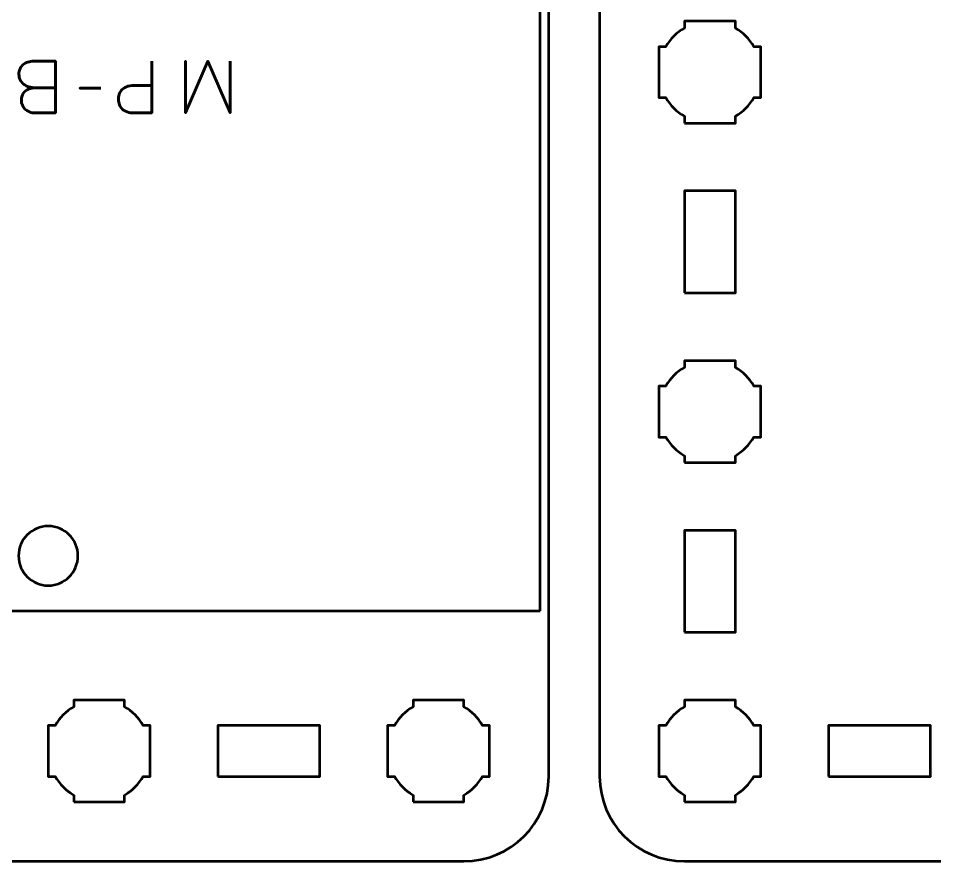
# Model space of a CAD drawing. Header units: centimetres. Extents: x -21 to 0, y -29.7 to 0.
# Drawn here: x -15.58 to -10.18, y -24.96 to -19.98 of the extents above; entities that cross this region are included whole.
import ezdxf

# ---------------------------------------------------------------- set-up
doc = ezdxf.new("R2010")
doc.units = ezdxf.units.CM
doc.header["$MEASUREMENT"] = 0
doc.layers.add('Layer 1', color=7, linetype='Continuous')

msp = doc.modelspace()

# ---------------------------------------------------------------- linework, layer by layer
at = {"layer": 'Layer 1', "color": 1, "lineweight": 53}
msp.add_open_spline([(-21.00003, -29.19995), (-21.00003, -29.19995), (-21.00003, -5.29992), (-21.00003, -5.29992), (-21.00003, -5.29992), (-21.00003, -5.21709), (-20.93286, -5.14992), (-20.85003, -5.14992), (-20.85003, -5.14992), (-20.7672, -5.14992), (-20.70003, -5.08275), (-20.70003, -4.99992), (-20.70003, -4.99992), (-20.70003, -4.91709), (-20.7672, -4.84992), (-20.85003, -4.84992), (-20.85003, -4.84992), (-20.93286, -4.84992), (-21.00003, -4.78275), (-21.00003, -4.69992), (-21.00003, -4.69992), (-21.00003, -4.61709), (-20.93286, -4.54992), (-20.85003, -4.54992), (-20.85003, -4.54992), (-20.7672, -4.54992), (-20.70003, -4.48275), (-20.70003, -4.39992), (-20.70003, -4.39992), (-20.70003, -4.31709), (-20.7672, -4.24992), (-20.85003, -4.24992), (-20.85003, -4.24992), (-20.93286, -4.24992), (-21.00003, -4.18275), (-21.00003, -4.09992), (-21.00003, -4.09992), (-21.00003, -4.01709), (-20.93286, -3.94992), (-20.85003, -3.94992), (-20.85003, -3.94992), (-20.7672, -3.94992), (-20.70003, -3.88275), (-20.70003, -3.79992), (-20.70003, -3.79992), (-20.70003, -3.71709), (-20.7672, -3.64992), (-20.85003, -3.64992), (-20.85003, -3.64992), (-20.93286, -3.64992), (-21.00003, -3.58275), (-21.00003, -3.49992), (-21.00003, -3.49992), (-21.00003, -3.41709), (-20.93286, -3.34992), (-20.85003, -3.34992), (-20.85003, -3.34992), (-20.7672, -3.34992), (-20.70003, -3.28275), (-20.70003, -3.19992), (-20.70003, -3.19992), (-20.70003, -3.11709), (-20.7672, -3.04992), (-20.85003, -3.04992), (-20.85003, -3.04992), (-20.93286, -3.04992), (-21.00003, -2.98275), (-21.00003, -2.89992), (-21.00003, -2.89992), (-21.00003, -2.81709), (-20.93286, -2.74992), (-20.85003, -2.74992), (-20.85003, -2.74992), (-20.7672, -2.74992), (-20.70003, -2.68275), (-20.70003, -2.59992), (-20.70003, -2.59992), (-20.70003, -2.51709), (-20.7672, -2.44992), (-20.85003, -2.44992), (-20.85003, -2.44992), (-20.93286, -2.44992), (-21.00003, -2.38275), (-21.00003, -2.29992), (-21.00003, -2.29992), (-21.00003, -2.21709), (-20.93286, -2.14992), (-20.85003, -2.14992), (-20.85003, -2.14992), (-20.7672, -2.14992), (-20.70003, -2.08275), (-20.70003, -1.99992), (-20.70003, -1.99992), (-20.70003, -1.91709), (-20.7672, -1.84992), (-20.85003, -1.84992), (-20.85003, -1.84992), (-20.93286, -1.84992), (-21.00003, -1.78275), (-21.00003, -1.69992), (-21.00003, -1.69992), (-21.00003, -1.61709), (-20.93286, -1.54992), (-20.85003, -1.54992), (-20.85003, -1.54992), (-20.7672, -1.54992), (-20.70003, -1.48275), (-20.70003, -1.39992), (-20.70003, -1.39992), (-20.70003, -1.31709), (-20.7672, -1.24992), (-20.85003, -1.24992), (-20.85003, -1.24992), (-20.93286, -1.24992), (-21.00003, -1.18275), (-21.00003, -1.09992), (-21.00003, -1.09992), (-21.00003, -1.09992), (-21.00003, -0.49992), (-21.00003, -0.49992), (-21.00003, -0.49992), (-21.00003, -0.22295), (-20.77694, 0.00004), (-20.49994, 0.00004), (-20.49994, 0.00004), (-20.49994, 0.00004), (-0.50008, 0.00004), (-0.50008, 0.00004), (-0.50008, 0.00004), (-0.22294, 0.00004), (0.00002, -0.22295), (0.00002, -0.49992), (0.00002, -0.49992), (0.00002, -0.49992), (0.00002, -29.19995), (0.00002, -29.19995), (0.00002, -29.19995), (0.00002, -29.47695), (-0.22294, -29.70004), (-0.50008, -29.70004), (-0.50008, -29.70004), (-0.50008, -29.70004), (-20.49994, -29.70004), (-20.49994, -29.70004), (-20.49994, -29.70004), (-20.77694, -29.70004), (-21.00003, -29.47695), (-21.00003, -29.19995)], degree=3, knots=[0, 0, 0, 0, 0.027027, 0.027027, 0.027027, 0.027027, 0.0540541, 0.0540541, 0.0540541, 0.0540541, 0.0810811, 0.0810811, 0.0810811, 0.0810811, 0.1081081, 0.1081081, 0.1081081, 0.1081081, 0.1351351, 0.1351351, 0.1351351, 0.1351351, 0.1621622, 0.1621622, 0.1621622, 0.1621622, 0.1891892, 0.1891892, 0.1891892, 0.1891892, 0.2162162, 0.2162162, 0.2162162, 0.2162162, 0.2432432, 0.2432432, 0.2432432, 0.2432432, 0.2702703, 0.2702703, 0.2702703, 0.2702703, 0.2972973, 0.2972973, 0.2972973, 0.2972973, 0.3243243, 0.3243243, 0.3243243, 0.3243243, 0.3513514, 0.3513514, 0.3513514, 0.3513514, 0.3783784, 0.3783784, 0.3783784, 0.3783784, 0.4054054, 0.4054054, 0.4054054, 0.4054054, 0.4324324, 0.4324324, 0.4324324, 0.4324324, 0.4594595, 0.4594595, 0.4594595, 0.4594595, 0.4864865, 0.4864865, 0.4864865, 0.4864865, 0.5135135, 0.5135135, 0.5135135, 0.5135135, 0.5405405, 0.5405405, 0.5405405, 0.5405405, 0.5675676, 0.5675676, 0.5675676, 0.5675676, 0.5945946, 0.5945946, 0.5945946, 0.5945946, 0.6216216, 0.6216216, 0.6216216, 0.6216216, 0.6486486, 0.6486486, 0.6486486, 0.6486486, 0.6756757, 0.6756757, 0.6756757, 0.6756757, 0.7027027, 0.7027027, 0.7027027, 0.7027027, 0.7297297, 0.7297297, 0.7297297, 0.7297297, 0.7567568, 0.7567568, 0.7567568, 0.7567568, 0.7837838, 0.7837838, 0.7837838, 0.7837838, 0.8108108, 0.8108108, 0.8108108, 0.8108108, 0.8378378, 0.8378378, 0.8378378, 0.8378378, 0.8648649, 0.8648649, 0.8648649, 0.8648649, 0.8918919, 0.8918919, 0.8918919, 0.8918919, 0.9189189, 0.9189189, 0.9189189, 0.9189189, 0.9459459, 0.9459459, 0.9459459, 0.9459459, 0.972973, 0.972973, 0.972973, 0.972973, 1, 1, 1, 1], dxfattribs=at)
at = {"layer": 'Layer 1', "color": 3, "lineweight": 53}
for points in [[(-12.95, -24.95001), (-12.95, -24.95001), (-19.25, -24.95001), (-19.25, -24.95001), (-19.25, -24.95001), (-19.52609, -24.95001), (-19.75, -24.7261), (-19.75, -24.45001), (-19.75, -24.45001), (-19.75, -24.45001), (-19.75, -16.15001), (-19.75, -16.15001), (-19.75, -16.15001), (-19.75, -15.87392), (-19.52609, -15.65001), (-19.25, -15.65001), (-19.25, -15.65001), (-19.25, -15.65001), (-12.95, -15.65001), (-12.95, -15.65001), (-12.95, -15.65001), (-12.67391, -15.65001), (-12.45, -15.87392), (-12.45, -16.15001), (-12.45, -16.15001), (-12.45, -16.15001), (-12.45, -24.45001), (-12.45, -24.45001), (-12.45, -24.45001), (-12.45, -24.7261), (-12.67391, -24.95001), (-12.95, -24.95001)], [(-5.35, -24.95001), (-5.35, -24.95001), (-11.65, -24.95001), (-11.65, -24.95001), (-11.65, -24.95001), (-11.92609, -24.95001), (-12.15, -24.7261), (-12.15, -24.45001), (-12.15, -24.45001), (-12.15, -24.45001), (-12.15, -16.15001), (-12.15, -16.15001), (-12.15, -16.15001), (-12.15, -15.87392), (-11.92609, -15.65001), (-11.65, -15.65001), (-11.65, -15.65001), (-11.65, -15.65001), (-5.35, -15.65001), (-5.35, -15.65001), (-5.35, -15.65001), (-5.07391, -15.65001), (-4.85, -15.87392), (-4.85, -16.15001), (-4.85, -16.15001), (-4.85, -16.15001), (-4.85, -24.45001), (-4.85, -24.45001), (-4.85, -24.45001), (-4.85, -24.7261), (-5.07391, -24.95001), (-5.35, -24.95001)]]:
    msp.add_open_spline(points, degree=3, knots=[0, 0, 0, 0, 0.125, 0.125, 0.125, 0.125, 0.25, 0.25, 0.25, 0.25, 0.375, 0.375, 0.375, 0.375, 0.5, 0.5, 0.5, 0.5, 0.625, 0.625, 0.625, 0.625, 0.75, 0.75, 0.75, 0.75, 0.875, 0.875, 0.875, 0.875, 1, 1, 1, 1], dxfattribs=at)
at = {"layer": 'Layer 1', "color": 5, "lineweight": 53}
for points, knots in [([(-12.50001, -23.47503), (-12.50001, -23.47503), (-18.30001, -23.47503), (-18.30001, -23.47503), (-18.30001, -23.47503), (-18.30001, -23.47503), (-18.30001, -17.12503), (-18.30001, -17.12503), (-18.30001, -17.12503), (-18.30001, -17.12503), (-12.50001, -17.12503), (-12.50001, -17.12503), (-12.50001, -17.12503), (-12.50001, -17.12503), (-12.50001, -23.47503), (-12.50001, -23.47503)], [0, 0, 0, 0, 0.25, 0.25, 0.25, 0.25, 0.5, 0.5, 0.5, 0.5, 0.75, 0.75, 0.75, 0.75, 1, 1, 1, 1]), ([(-15.35683, -20.39217), (-15.35683, -20.39217), (-15.47409, -20.39217), (-15.47409, -20.39217), (-15.47409, -20.39217), (-15.48933, -20.39224), (-15.50231, -20.39435), (-15.51325, -20.39852), (-15.51325, -20.39852), (-15.52412, -20.40261), (-15.53293, -20.40818), (-15.53978, -20.41517), (-15.53978, -20.41517), (-15.54662, -20.42215), (-15.55156, -20.43005), (-15.55467, -20.4388), (-15.55467, -20.4388), (-15.5577, -20.44748), (-15.55911, -20.45651), (-15.55876, -20.46582), (-15.55876, -20.46582), (-15.55833, -20.47514), (-15.55636, -20.48417), (-15.55283, -20.49299), (-15.55283, -20.49299), (-15.54937, -20.50181), (-15.54415, -20.50978), (-15.53731, -20.51691), (-15.53731, -20.51691), (-15.53047, -20.52403), (-15.52193, -20.52968), (-15.51156, -20.53384), (-15.51156, -20.53384), (-15.50118, -20.53807), (-15.48898, -20.54026), (-15.47494, -20.54033), (-15.47494, -20.54033), (-15.47494, -20.54033), (-15.35683, -20.54033), (-15.35683, -20.54033), (-15.35683, -20.54033), (-15.35683, -20.54033), (-15.35683, -20.23511), (-15.35683, -20.23511), (-15.35683, -20.23511), (-15.35683, -20.23511), (-15.48679, -20.23511), (-15.48679, -20.23511), (-15.48679, -20.23511), (-15.49893, -20.23511), (-15.51022, -20.23687), (-15.52066, -20.24033), (-15.52066, -20.24033), (-15.5311, -20.24386), (-15.5402, -20.24887), (-15.54803, -20.2555), (-15.54803, -20.2555), (-15.55594, -20.2622), (-15.56207, -20.27025), (-15.56645, -20.27977), (-15.56645, -20.27977), (-15.57082, -20.2893), (-15.57308, -20.30009), (-15.57315, -20.31216), (-15.57315, -20.31216), (-15.57287, -20.32429), (-15.57033, -20.33523), (-15.56546, -20.34503), (-15.56546, -20.34503), (-15.56059, -20.35484), (-15.55382, -20.36324), (-15.54507, -20.37022), (-15.54507, -20.37022), (-15.53632, -20.37728), (-15.52588, -20.38271), (-15.51388, -20.38645), (-15.51388, -20.38645), (-15.50189, -20.39019), (-15.48863, -20.39209), (-15.47409, -20.39217), (-15.47409, -20.39217), (-15.48863, -20.39209), (-15.50189, -20.39019), (-15.51388, -20.38645), (-15.51388, -20.38645), (-15.52588, -20.38271), (-15.53632, -20.37728), (-15.54507, -20.37022), (-15.54507, -20.37022), (-15.55382, -20.36324), (-15.56059, -20.35484), (-15.56546, -20.34503), (-15.56546, -20.34503), (-15.57033, -20.33523), (-15.57287, -20.32429), (-15.57315, -20.31216), (-15.57315, -20.31216), (-15.57308, -20.30009), (-15.57082, -20.2893), (-15.56645, -20.27977), (-15.56645, -20.27977), (-15.56207, -20.27025), (-15.55594, -20.2622), (-15.54803, -20.2555), (-15.54803, -20.2555), (-15.5402, -20.24887), (-15.5311, -20.24386), (-15.52066, -20.24033), (-15.52066, -20.24033), (-15.51022, -20.23687), (-15.49893, -20.23511), (-15.48679, -20.23511), (-15.48679, -20.23511), (-15.48679, -20.23511), (-15.35683, -20.23511), (-15.35683, -20.23511), (-15.35683, -20.23511), (-15.35683, -20.23511), (-15.35683, -20.54033), (-15.35683, -20.54033), (-15.35683, -20.54033), (-15.35683, -20.54033), (-15.47494, -20.54033), (-15.47494, -20.54033), (-15.47494, -20.54033), (-15.48898, -20.54026), (-15.50118, -20.53807), (-15.51156, -20.53384), (-15.51156, -20.53384), (-15.52193, -20.52968), (-15.53047, -20.52403), (-15.53731, -20.51691), (-15.53731, -20.51691), (-15.54415, -20.50978), (-15.54937, -20.50181), (-15.55283, -20.49299), (-15.55283, -20.49299), (-15.55636, -20.48417), (-15.55833, -20.47514), (-15.55876, -20.46582), (-15.55876, -20.46582), (-15.55911, -20.45651), (-15.5577, -20.44748), (-15.55467, -20.4388), (-15.55467, -20.4388), (-15.55156, -20.43005), (-15.54662, -20.42215), (-15.53978, -20.41517), (-15.53978, -20.41517), (-15.53293, -20.40818), (-15.52412, -20.40261), (-15.51325, -20.39852), (-15.51325, -20.39852), (-15.50231, -20.39435), (-15.48933, -20.39224), (-15.47409, -20.39217), (-15.47409, -20.39217), (-15.47409, -20.39217), (-15.35683, -20.39217), (-15.35683, -20.39217)], [0, 0, 0, 0, 0.025, 0.025, 0.025, 0.025, 0.05, 0.05, 0.05, 0.05, 0.075, 0.075, 0.075, 0.075, 0.1, 0.1, 0.1, 0.1, 0.125, 0.125, 0.125, 0.125, 0.15, 0.15, 0.15, 0.15, 0.175, 0.175, 0.175, 0.175, 0.2, 0.2, 0.2, 0.2, 0.225, 0.225, 0.225, 0.225, 0.25, 0.25, 0.25, 0.25, 0.275, 0.275, 0.275, 0.275, 0.3, 0.3, 0.3, 0.3, 0.325, 0.325, 0.325, 0.325, 0.35, 0.35, 0.35, 0.35, 0.375, 0.375, 0.375, 0.375, 0.4, 0.4, 0.4, 0.4, 0.425, 0.425, 0.425, 0.425, 0.45, 0.45, 0.45, 0.45, 0.475, 0.475, 0.475, 0.475, 0.5, 0.5, 0.5, 0.5, 0.525, 0.525, 0.525, 0.525, 0.55, 0.55, 0.55, 0.55, 0.575, 0.575, 0.575, 0.575, 0.6, 0.6, 0.6, 0.6, 0.625, 0.625, 0.625, 0.625, 0.65, 0.65, 0.65, 0.65, 0.675, 0.675, 0.675, 0.675, 0.7, 0.7, 0.7, 0.7, 0.725, 0.725, 0.725, 0.725, 0.75, 0.75, 0.75, 0.75, 0.775, 0.775, 0.775, 0.775, 0.8, 0.8, 0.8, 0.8, 0.825, 0.825, 0.825, 0.825, 0.85, 0.85, 0.85, 0.85, 0.875, 0.875, 0.875, 0.875, 0.9, 0.9, 0.9, 0.9, 0.925, 0.925, 0.925, 0.925, 0.95, 0.95, 0.95, 0.95, 0.975, 0.975, 0.975, 0.975, 1, 1, 1, 1]), ([(-14.79042, -20.23511), (-14.79042, -20.23511), (-14.79042, -20.54033), (-14.79042, -20.54033), (-14.79042, -20.54033), (-14.79042, -20.54033), (-14.88779, -20.54033), (-14.88779, -20.54033), (-14.88779, -20.54033), (-14.90726, -20.54026), (-14.92327, -20.53807), (-14.9359, -20.53384), (-14.9359, -20.53384), (-14.94846, -20.52968), (-14.95834, -20.52389), (-14.96547, -20.51655), (-14.96547, -20.51655), (-14.97259, -20.50929), (-14.97767, -20.50096), (-14.98078, -20.49158), (-14.98078, -20.49158), (-14.98381, -20.48219), (-14.98557, -20.47239), (-14.986, -20.46201), (-14.986, -20.46201), (-14.98649, -20.45164), (-14.98529, -20.44148), (-14.98247, -20.43161), (-14.98247, -20.43161), (-14.97958, -20.42173), (-14.97471, -20.41277), (-14.96772, -20.40472), (-14.96772, -20.40472), (-14.96081, -20.39668), (-14.95143, -20.39026), (-14.93964, -20.38553), (-14.93964, -20.38553), (-14.92786, -20.38074), (-14.91326, -20.37834), (-14.89583, -20.3782), (-14.89583, -20.3782), (-14.89583, -20.3782), (-14.79042, -20.3782), (-14.79042, -20.3782), (-14.79042, -20.3782), (-14.79042, -20.3782), (-14.89583, -20.3782), (-14.89583, -20.3782), (-14.89583, -20.3782), (-14.9129, -20.37834), (-14.92737, -20.38074), (-14.93908, -20.38553), (-14.93908, -20.38553), (-14.95086, -20.39026), (-14.96025, -20.39668), (-14.96723, -20.40472), (-14.96723, -20.40472), (-14.97429, -20.41277), (-14.9793, -20.42173), (-14.98226, -20.43161), (-14.98226, -20.43161), (-14.98522, -20.44148), (-14.98649, -20.45164), (-14.986, -20.46201), (-14.986, -20.46201), (-14.98557, -20.47239), (-14.98381, -20.48219), (-14.98064, -20.49158), (-14.98064, -20.49158), (-14.97753, -20.50096), (-14.97231, -20.50929), (-14.96511, -20.51655), (-14.96511, -20.51655), (-14.95799, -20.52389), (-14.94811, -20.52968), (-14.93548, -20.53384), (-14.93548, -20.53384), (-14.92292, -20.53807), (-14.90705, -20.54026), (-14.88779, -20.54033), (-14.88779, -20.54033), (-14.88779, -20.54033), (-14.79042, -20.54033), (-14.79042, -20.54033), (-14.79042, -20.54033), (-14.79042, -20.54033), (-14.79042, -20.23511), (-14.79042, -20.23511)], [0, 0, 0, 0, 0.0454545, 0.0454545, 0.0454545, 0.0454545, 0.0909091, 0.0909091, 0.0909091, 0.0909091, 0.1363636, 0.1363636, 0.1363636, 0.1363636, 0.1818182, 0.1818182, 0.1818182, 0.1818182, 0.2272727, 0.2272727, 0.2272727, 0.2272727, 0.2727273, 0.2727273, 0.2727273, 0.2727273, 0.3181818, 0.3181818, 0.3181818, 0.3181818, 0.3636364, 0.3636364, 0.3636364, 0.3636364, 0.4090909, 0.4090909, 0.4090909, 0.4090909, 0.4545455, 0.4545455, 0.4545455, 0.4545455, 0.5, 0.5, 0.5, 0.5, 0.5454545, 0.5454545, 0.5454545, 0.5454545, 0.5909091, 0.5909091, 0.5909091, 0.5909091, 0.6363636, 0.6363636, 0.6363636, 0.6363636, 0.6818182, 0.6818182, 0.6818182, 0.6818182, 0.7272727, 0.7272727, 0.7272727, 0.7272727, 0.7727273, 0.7727273, 0.7727273, 0.7727273, 0.8181818, 0.8181818, 0.8181818, 0.8181818, 0.8636364, 0.8636364, 0.8636364, 0.8636364, 0.9090909, 0.9090909, 0.9090909, 0.9090909, 0.9545455, 0.9545455, 0.9545455, 0.9545455, 1, 1, 1, 1]), ([(-14.32772, -20.23511), (-14.32772, -20.23511), (-14.32772, -20.54033), (-14.32772, -20.54033), (-14.32772, -20.54033), (-14.32772, -20.54033), (-14.45895, -20.23511), (-14.45895, -20.23511), (-14.45895, -20.23511), (-14.45895, -20.23511), (-14.59061, -20.54033), (-14.59061, -20.54033), (-14.59061, -20.54033), (-14.59061, -20.54033), (-14.59061, -20.23511), (-14.59061, -20.23511), (-14.59061, -20.23511), (-14.59061, -20.23511), (-14.59061, -20.54033), (-14.59061, -20.54033), (-14.59061, -20.54033), (-14.59061, -20.54033), (-14.45895, -20.23511), (-14.45895, -20.23511), (-14.45895, -20.23511), (-14.45895, -20.23511), (-14.32772, -20.54033), (-14.32772, -20.54033), (-14.32772, -20.54033), (-14.32772, -20.54033), (-14.32772, -20.23511), (-14.32772, -20.23511)], [0, 0, 0, 0, 0.125, 0.125, 0.125, 0.125, 0.25, 0.25, 0.25, 0.25, 0.375, 0.375, 0.375, 0.375, 0.5, 0.5, 0.5, 0.5, 0.625, 0.625, 0.625, 0.625, 0.75, 0.75, 0.75, 0.75, 0.875, 0.875, 0.875, 0.875, 1, 1, 1, 1]), ([(-15.09098, -20.39471), (-15.09098, -20.39471), (-15.21417, -20.39471), (-15.21417, -20.39471), (-15.21417, -20.39471), (-15.21417, -20.39471), (-15.09098, -20.39471), (-15.09098, -20.39471)], [0, 0, 0, 0, 0.5, 0.5, 0.5, 0.5, 1, 1, 1, 1]), ([(-15.57501, -23.15001), (-15.57501, -23.05338), (-15.49664, -22.97501), (-15.40001, -22.97501), (-15.40001, -22.97501), (-15.30338, -22.97501), (-15.22501, -23.05338), (-15.22501, -23.15001), (-15.22501, -23.15001), (-15.22501, -23.24664), (-15.30338, -23.32501), (-15.40001, -23.32501), (-15.40001, -23.32501), (-15.49664, -23.32501), (-15.57501, -23.24664), (-15.57501, -23.15001)], [0, 0, 0, 0, 0.25, 0.25, 0.25, 0.25, 0.5, 0.5, 0.5, 0.5, 0.75, 0.75, 0.75, 0.75, 1, 1, 1, 1])]:
    msp.add_open_spline(points, degree=3, knots=knots, dxfattribs=at)
at = {"layer": 'Layer 1', "lineweight": 53}
for points, knots in [([(-11.65, -20.60001), (-11.65, -20.60001), (-11.65, -20.55986), (-11.65, -20.55986), (-11.65, -20.55986), (-11.69553, -20.53351), (-11.7335, -20.49554), (-11.75985, -20.45001), (-11.75985, -20.45001), (-11.75985, -20.45001), (-11.8, -20.45001), (-11.8, -20.45001), (-11.8, -20.45001), (-11.8, -20.45001), (-11.8, -20.30001), (-11.8, -20.30001), (-11.8, -20.30001), (-11.8, -20.30001), (-11.8, -20.15001), (-11.8, -20.15001), (-11.8, -20.15001), (-11.8, -20.15001), (-11.75985, -20.15001), (-11.75985, -20.15001), (-11.75985, -20.15001), (-11.7335, -20.10448), (-11.69553, -20.06651), (-11.65, -20.04016), (-11.65, -20.04016), (-11.65, -20.04016), (-11.65, -20.00001), (-11.65, -20.00001), (-11.65, -20.00001), (-11.65, -20.00001), (-11.5, -20.00001), (-11.5, -20.00001), (-11.5, -20.00001), (-11.5, -20.00001), (-11.35, -20.00001), (-11.35, -20.00001), (-11.35, -20.00001), (-11.35, -20.00001), (-11.35, -20.04016), (-11.35, -20.04016), (-11.35, -20.04016), (-11.30447, -20.06651), (-11.2665, -20.10448), (-11.24015, -20.15001), (-11.24015, -20.15001), (-11.24015, -20.15001), (-11.2, -20.15001), (-11.2, -20.15001), (-11.2, -20.15001), (-11.2, -20.15001), (-11.2, -20.30001), (-11.2, -20.30001), (-11.2, -20.30001), (-11.2, -20.30001), (-11.2, -20.45001), (-11.2, -20.45001), (-11.2, -20.45001), (-11.2, -20.45001), (-11.24015, -20.45001), (-11.24015, -20.45001), (-11.24015, -20.45001), (-11.2665, -20.49554), (-11.30447, -20.53351), (-11.35, -20.55986), (-11.35, -20.55986), (-11.35, -20.55986), (-11.35, -20.60001), (-11.35, -20.60001), (-11.35, -20.60001), (-11.35, -20.60001), (-11.5, -20.60001), (-11.5, -20.60001), (-11.5, -20.60001), (-11.5, -20.60001), (-11.65, -20.60001), (-11.65, -20.60001)], [0, 0, 0, 0, 0.05, 0.05, 0.05, 0.05, 0.1, 0.1, 0.1, 0.1, 0.15, 0.15, 0.15, 0.15, 0.2, 0.2, 0.2, 0.2, 0.25, 0.25, 0.25, 0.25, 0.3, 0.3, 0.3, 0.3, 0.35, 0.35, 0.35, 0.35, 0.4, 0.4, 0.4, 0.4, 0.45, 0.45, 0.45, 0.45, 0.5, 0.5, 0.5, 0.5, 0.55, 0.55, 0.55, 0.55, 0.6, 0.6, 0.6, 0.6, 0.65, 0.65, 0.65, 0.65, 0.7, 0.7, 0.7, 0.7, 0.75, 0.75, 0.75, 0.75, 0.8, 0.8, 0.8, 0.8, 0.85, 0.85, 0.85, 0.85, 0.9, 0.9, 0.9, 0.9, 0.95, 0.95, 0.95, 0.95, 1, 1, 1, 1]), ([(-11.65, -21.60001), (-11.65, -21.60001), (-11.65, -21.00001), (-11.65, -21.00001), (-11.65, -21.00001), (-11.65, -21.00001), (-11.35, -21.00001), (-11.35, -21.00001), (-11.35, -21.00001), (-11.35, -21.00001), (-11.35, -21.60001), (-11.35, -21.60001), (-11.35, -21.60001), (-11.35, -21.60001), (-11.65, -21.60001), (-11.65, -21.60001)], [0, 0, 0, 0, 0.25, 0.25, 0.25, 0.25, 0.5, 0.5, 0.5, 0.5, 0.75, 0.75, 0.75, 0.75, 1, 1, 1, 1]), ([(-11.65, -22.60001), (-11.65, -22.60001), (-11.65, -22.55986), (-11.65, -22.55986), (-11.65, -22.55986), (-11.69553, -22.53351), (-11.7335, -22.49554), (-11.75985, -22.45001), (-11.75985, -22.45001), (-11.75985, -22.45001), (-11.8, -22.45001), (-11.8, -22.45001), (-11.8, -22.45001), (-11.8, -22.45001), (-11.8, -22.30001), (-11.8, -22.30001), (-11.8, -22.30001), (-11.8, -22.30001), (-11.8, -22.15001), (-11.8, -22.15001), (-11.8, -22.15001), (-11.8, -22.15001), (-11.75985, -22.15001), (-11.75985, -22.15001), (-11.75985, -22.15001), (-11.7335, -22.10448), (-11.69553, -22.06651), (-11.65, -22.04016), (-11.65, -22.04016), (-11.65, -22.04016), (-11.65, -22.00001), (-11.65, -22.00001), (-11.65, -22.00001), (-11.65, -22.00001), (-11.5, -22.00001), (-11.5, -22.00001), (-11.5, -22.00001), (-11.5, -22.00001), (-11.35, -22.00001), (-11.35, -22.00001), (-11.35, -22.00001), (-11.35, -22.00001), (-11.35, -22.04016), (-11.35, -22.04016), (-11.35, -22.04016), (-11.30447, -22.06651), (-11.2665, -22.10448), (-11.24015, -22.15001), (-11.24015, -22.15001), (-11.24015, -22.15001), (-11.2, -22.15001), (-11.2, -22.15001), (-11.2, -22.15001), (-11.2, -22.15001), (-11.2, -22.30001), (-11.2, -22.30001), (-11.2, -22.30001), (-11.2, -22.30001), (-11.2, -22.45001), (-11.2, -22.45001), (-11.2, -22.45001), (-11.2, -22.45001), (-11.24015, -22.45001), (-11.24015, -22.45001), (-11.24015, -22.45001), (-11.2665, -22.49554), (-11.30447, -22.53351), (-11.35, -22.55986), (-11.35, -22.55986), (-11.35, -22.55986), (-11.35, -22.60001), (-11.35, -22.60001), (-11.35, -22.60001), (-11.35, -22.60001), (-11.5, -22.60001), (-11.5, -22.60001), (-11.5, -22.60001), (-11.5, -22.60001), (-11.65, -22.60001), (-11.65, -22.60001)], [0, 0, 0, 0, 0.05, 0.05, 0.05, 0.05, 0.1, 0.1, 0.1, 0.1, 0.15, 0.15, 0.15, 0.15, 0.2, 0.2, 0.2, 0.2, 0.25, 0.25, 0.25, 0.25, 0.3, 0.3, 0.3, 0.3, 0.35, 0.35, 0.35, 0.35, 0.4, 0.4, 0.4, 0.4, 0.45, 0.45, 0.45, 0.45, 0.5, 0.5, 0.5, 0.5, 0.55, 0.55, 0.55, 0.55, 0.6, 0.6, 0.6, 0.6, 0.65, 0.65, 0.65, 0.65, 0.7, 0.7, 0.7, 0.7, 0.75, 0.75, 0.75, 0.75, 0.8, 0.8, 0.8, 0.8, 0.85, 0.85, 0.85, 0.85, 0.9, 0.9, 0.9, 0.9, 0.95, 0.95, 0.95, 0.95, 1, 1, 1, 1]), ([(-15.57501, -23.15001), (-15.57501, -23.05338), (-15.49664, -22.97501), (-15.40001, -22.97501), (-15.40001, -22.97501), (-15.30338, -22.97501), (-15.22501, -23.05338), (-15.22501, -23.15001), (-15.22501, -23.15001), (-15.22501, -23.24664), (-15.30338, -23.32501), (-15.40001, -23.32501), (-15.40001, -23.32501), (-15.49664, -23.32501), (-15.57501, -23.24664), (-15.57501, -23.15001)], [0, 0, 0, 0, 0.25, 0.25, 0.25, 0.25, 0.5, 0.5, 0.5, 0.5, 0.75, 0.75, 0.75, 0.75, 1, 1, 1, 1]), ([(-11.65, -23.60001), (-11.65, -23.60001), (-11.65, -23.00001), (-11.65, -23.00001), (-11.65, -23.00001), (-11.65, -23.00001), (-11.35, -23.00001), (-11.35, -23.00001), (-11.35, -23.00001), (-11.35, -23.00001), (-11.35, -23.60001), (-11.35, -23.60001), (-11.35, -23.60001), (-11.35, -23.60001), (-11.65, -23.60001), (-11.65, -23.60001)], [0, 0, 0, 0, 0.25, 0.25, 0.25, 0.25, 0.5, 0.5, 0.5, 0.5, 0.75, 0.75, 0.75, 0.75, 1, 1, 1, 1]), ([(-15.25, -24.60001), (-15.25, -24.60001), (-15.25, -24.55986), (-15.25, -24.55986), (-15.25, -24.55986), (-15.29553, -24.53351), (-15.3335, -24.49554), (-15.35985, -24.45001), (-15.35985, -24.45001), (-15.35985, -24.45001), (-15.4, -24.45001), (-15.4, -24.45001), (-15.4, -24.45001), (-15.4, -24.45001), (-15.4, -24.30001), (-15.4, -24.30001), (-15.4, -24.30001), (-15.4, -24.30001), (-15.4, -24.15001), (-15.4, -24.15001), (-15.4, -24.15001), (-15.4, -24.15001), (-15.35985, -24.15001), (-15.35985, -24.15001), (-15.35985, -24.15001), (-15.3335, -24.10448), (-15.29553, -24.06651), (-15.25, -24.04016), (-15.25, -24.04016), (-15.25, -24.04016), (-15.25, -24.00001), (-15.25, -24.00001), (-15.25, -24.00001), (-15.25, -24.00001), (-15.1, -24.00001), (-15.1, -24.00001), (-15.1, -24.00001), (-15.1, -24.00001), (-14.95, -24.00001), (-14.95, -24.00001), (-14.95, -24.00001), (-14.95, -24.00001), (-14.95, -24.04016), (-14.95, -24.04016), (-14.95, -24.04016), (-14.90447, -24.06651), (-14.8665, -24.10448), (-14.84015, -24.15001), (-14.84015, -24.15001), (-14.84015, -24.15001), (-14.8, -24.15001), (-14.8, -24.15001), (-14.8, -24.15001), (-14.8, -24.15001), (-14.8, -24.30001), (-14.8, -24.30001), (-14.8, -24.30001), (-14.8, -24.30001), (-14.8, -24.45001), (-14.8, -24.45001), (-14.8, -24.45001), (-14.8, -24.45001), (-14.84015, -24.45001), (-14.84015, -24.45001), (-14.84015, -24.45001), (-14.8665, -24.49554), (-14.90447, -24.53351), (-14.95, -24.55986), (-14.95, -24.55986), (-14.95, -24.55986), (-14.95, -24.60001), (-14.95, -24.60001), (-14.95, -24.60001), (-14.95, -24.60001), (-15.1, -24.60001), (-15.1, -24.60001), (-15.1, -24.60001), (-15.1, -24.60001), (-15.25, -24.60001), (-15.25, -24.60001)], [0, 0, 0, 0, 0.05, 0.05, 0.05, 0.05, 0.1, 0.1, 0.1, 0.1, 0.15, 0.15, 0.15, 0.15, 0.2, 0.2, 0.2, 0.2, 0.25, 0.25, 0.25, 0.25, 0.3, 0.3, 0.3, 0.3, 0.35, 0.35, 0.35, 0.35, 0.4, 0.4, 0.4, 0.4, 0.45, 0.45, 0.45, 0.45, 0.5, 0.5, 0.5, 0.5, 0.55, 0.55, 0.55, 0.55, 0.6, 0.6, 0.6, 0.6, 0.65, 0.65, 0.65, 0.65, 0.7, 0.7, 0.7, 0.7, 0.75, 0.75, 0.75, 0.75, 0.8, 0.8, 0.8, 0.8, 0.85, 0.85, 0.85, 0.85, 0.9, 0.9, 0.9, 0.9, 0.95, 0.95, 0.95, 0.95, 1, 1, 1, 1]), ([(-13.25, -24.60001), (-13.25, -24.60001), (-13.25, -24.55986), (-13.25, -24.55986), (-13.25, -24.55986), (-13.29553, -24.53351), (-13.3335, -24.49554), (-13.35985, -24.45001), (-13.35985, -24.45001), (-13.35985, -24.45001), (-13.4, -24.45001), (-13.4, -24.45001), (-13.4, -24.45001), (-13.4, -24.45001), (-13.4, -24.30001), (-13.4, -24.30001), (-13.4, -24.30001), (-13.4, -24.30001), (-13.4, -24.15001), (-13.4, -24.15001), (-13.4, -24.15001), (-13.4, -24.15001), (-13.35985, -24.15001), (-13.35985, -24.15001), (-13.35985, -24.15001), (-13.3335, -24.10448), (-13.29553, -24.06651), (-13.25, -24.04016), (-13.25, -24.04016), (-13.25, -24.04016), (-13.25, -24.00001), (-13.25, -24.00001), (-13.25, -24.00001), (-13.25, -24.00001), (-13.1, -24.00001), (-13.1, -24.00001), (-13.1, -24.00001), (-13.1, -24.00001), (-12.95, -24.00001), (-12.95, -24.00001), (-12.95, -24.00001), (-12.95, -24.00001), (-12.95, -24.04016), (-12.95, -24.04016), (-12.95, -24.04016), (-12.90447, -24.06651), (-12.8665, -24.10448), (-12.84015, -24.15001), (-12.84015, -24.15001), (-12.84015, -24.15001), (-12.8, -24.15001), (-12.8, -24.15001), (-12.8, -24.15001), (-12.8, -24.15001), (-12.8, -24.30001), (-12.8, -24.30001), (-12.8, -24.30001), (-12.8, -24.30001), (-12.8, -24.45001), (-12.8, -24.45001), (-12.8, -24.45001), (-12.8, -24.45001), (-12.84015, -24.45001), (-12.84015, -24.45001), (-12.84015, -24.45001), (-12.8665, -24.49554), (-12.90447, -24.53351), (-12.95, -24.55986), (-12.95, -24.55986), (-12.95, -24.55986), (-12.95, -24.60001), (-12.95, -24.60001), (-12.95, -24.60001), (-12.95, -24.60001), (-13.1, -24.60001), (-13.1, -24.60001), (-13.1, -24.60001), (-13.1, -24.60001), (-13.25, -24.60001), (-13.25, -24.60001)], [0, 0, 0, 0, 0.05, 0.05, 0.05, 0.05, 0.1, 0.1, 0.1, 0.1, 0.15, 0.15, 0.15, 0.15, 0.2, 0.2, 0.2, 0.2, 0.25, 0.25, 0.25, 0.25, 0.3, 0.3, 0.3, 0.3, 0.35, 0.35, 0.35, 0.35, 0.4, 0.4, 0.4, 0.4, 0.45, 0.45, 0.45, 0.45, 0.5, 0.5, 0.5, 0.5, 0.55, 0.55, 0.55, 0.55, 0.6, 0.6, 0.6, 0.6, 0.65, 0.65, 0.65, 0.65, 0.7, 0.7, 0.7, 0.7, 0.75, 0.75, 0.75, 0.75, 0.8, 0.8, 0.8, 0.8, 0.85, 0.85, 0.85, 0.85, 0.9, 0.9, 0.9, 0.9, 0.95, 0.95, 0.95, 0.95, 1, 1, 1, 1]), ([(-11.65, -24.60001), (-11.65, -24.60001), (-11.65, -24.55986), (-11.65, -24.55986), (-11.65, -24.55986), (-11.69553, -24.53351), (-11.7335, -24.49554), (-11.75985, -24.45001), (-11.75985, -24.45001), (-11.75985, -24.45001), (-11.8, -24.45001), (-11.8, -24.45001), (-11.8, -24.45001), (-11.8, -24.45001), (-11.8, -24.30001), (-11.8, -24.30001), (-11.8, -24.30001), (-11.8, -24.30001), (-11.8, -24.15001), (-11.8, -24.15001), (-11.8, -24.15001), (-11.8, -24.15001), (-11.75985, -24.15001), (-11.75985, -24.15001), (-11.75985, -24.15001), (-11.7335, -24.10448), (-11.69553, -24.06651), (-11.65, -24.04016), (-11.65, -24.04016), (-11.65, -24.04016), (-11.65, -24.00001), (-11.65, -24.00001), (-11.65, -24.00001), (-11.65, -24.00001), (-11.5, -24.00001), (-11.5, -24.00001), (-11.5, -24.00001), (-11.5, -24.00001), (-11.35, -24.00001), (-11.35, -24.00001), (-11.35, -24.00001), (-11.35, -24.00001), (-11.35, -24.04016), (-11.35, -24.04016), (-11.35, -24.04016), (-11.30447, -24.06651), (-11.2665, -24.10448), (-11.24015, -24.15001), (-11.24015, -24.15001), (-11.24015, -24.15001), (-11.2, -24.15001), (-11.2, -24.15001), (-11.2, -24.15001), (-11.2, -24.15001), (-11.2, -24.30001), (-11.2, -24.30001), (-11.2, -24.30001), (-11.2, -24.30001), (-11.2, -24.45001), (-11.2, -24.45001), (-11.2, -24.45001), (-11.2, -24.45001), (-11.24015, -24.45001), (-11.24015, -24.45001), (-11.24015, -24.45001), (-11.2665, -24.49554), (-11.30447, -24.53351), (-11.35, -24.55986), (-11.35, -24.55986), (-11.35, -24.55986), (-11.35, -24.60001), (-11.35, -24.60001), (-11.35, -24.60001), (-11.35, -24.60001), (-11.5, -24.60001), (-11.5, -24.60001), (-11.5, -24.60001), (-11.5, -24.60001), (-11.65, -24.60001), (-11.65, -24.60001)], [0, 0, 0, 0, 0.05, 0.05, 0.05, 0.05, 0.1, 0.1, 0.1, 0.1, 0.15, 0.15, 0.15, 0.15, 0.2, 0.2, 0.2, 0.2, 0.25, 0.25, 0.25, 0.25, 0.3, 0.3, 0.3, 0.3, 0.35, 0.35, 0.35, 0.35, 0.4, 0.4, 0.4, 0.4, 0.45, 0.45, 0.45, 0.45, 0.5, 0.5, 0.5, 0.5, 0.55, 0.55, 0.55, 0.55, 0.6, 0.6, 0.6, 0.6, 0.65, 0.65, 0.65, 0.65, 0.7, 0.7, 0.7, 0.7, 0.75, 0.75, 0.75, 0.75, 0.8, 0.8, 0.8, 0.8, 0.85, 0.85, 0.85, 0.85, 0.9, 0.9, 0.9, 0.9, 0.95, 0.95, 0.95, 0.95, 1, 1, 1, 1]), ([(-14.4, -24.45001), (-14.4, -24.45001), (-14.4, -24.15001), (-14.4, -24.15001), (-14.4, -24.15001), (-14.4, -24.15001), (-13.8, -24.15001), (-13.8, -24.15001), (-13.8, -24.15001), (-13.8, -24.15001), (-13.8, -24.45001), (-13.8, -24.45001), (-13.8, -24.45001), (-13.8, -24.45001), (-14.4, -24.45001), (-14.4, -24.45001)], [0, 0, 0, 0, 0.25, 0.25, 0.25, 0.25, 0.5, 0.5, 0.5, 0.5, 0.75, 0.75, 0.75, 0.75, 1, 1, 1, 1]), ([(-10.8, -24.45001), (-10.8, -24.45001), (-10.8, -24.15001), (-10.8, -24.15001), (-10.8, -24.15001), (-10.8, -24.15001), (-10.2, -24.15001), (-10.2, -24.15001), (-10.2, -24.15001), (-10.2, -24.15001), (-10.2, -24.45001), (-10.2, -24.45001), (-10.2, -24.45001), (-10.2, -24.45001), (-10.8, -24.45001), (-10.8, -24.45001)], [0, 0, 0, 0, 0.25, 0.25, 0.25, 0.25, 0.5, 0.5, 0.5, 0.5, 0.75, 0.75, 0.75, 0.75, 1, 1, 1, 1])]:
    msp.add_open_spline(points, degree=3, knots=knots, dxfattribs=at)

doc.saveas('drawing.dxf')
